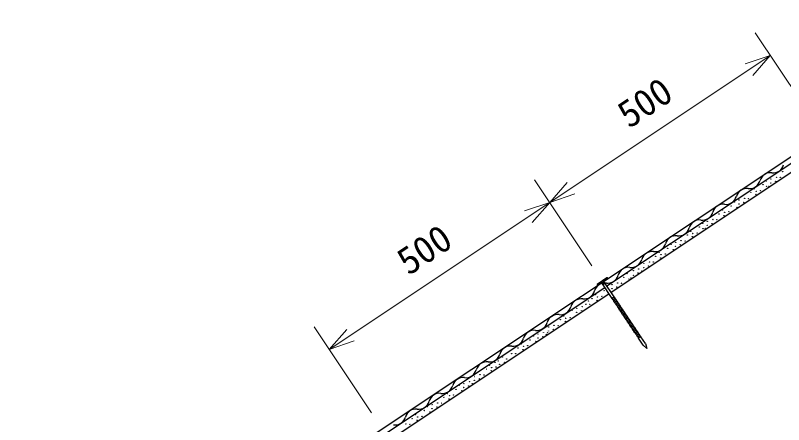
# Model space of a CAD drawing. Units: millimetres, scale not verified. Extents: x 200 to 8200, y 200 to 5825.
# Drawn here: x 1293 to 2742, y 3206 to 3978 of the extents above; entities that cross this region are included whole.
import ezdxf
from ezdxf.enums import TextEntityAlignment as Align

# ---------------------------------------------------------------- set-up
doc = ezdxf.new("R2010")
doc.units = ezdxf.units.MM
doc.header["$LTSCALE"] = 20
doc.layers.add('C-STR', color=7, linetype='Continuous', lineweight=25)
doc.layers.add('C-STR-DIM', color=1, linetype='Continuous', lineweight=13)
doc.styles.add('ＭＳ ゴシック', font='')
doc.styles.get('ＭＳ ゴシック').set_extended_font_data('MS Gothic')

msp = doc.modelspace()

# ---------------------------------------------------------------- linework, layer by layer
at = {"layer": 'C-STR'}
for p, q in [((3156.41, 3978.03), (766.75, 2384.93)), ((2408.83, 3467.59), (2820.7, 3742.16)), ((2829.02, 3729.68), (2417.15, 3455.1)), ((2408.95, 3482.73), (2390.65, 3470.52)), ((2410.34, 3480.65), (2392.03, 3468.44)), ((2410.62, 3482.03), (2410.34, 3482.45)), ((1992.81, 3190.24), (2404.67, 3464.81)), ((2390.65, 3468.72), (2390.37, 3469.14)), ((2418.52, 3444.04), (2399.11, 3473.16)), ((2405.9, 3472.88), (2400.91, 3469.55)), ((2403.41, 3471.22), (2401.19, 3474.54)), ((2422.68, 3446.81), (2403.27, 3475.93)), ((2412.99, 3452.33), (2001.13, 3177.76)), ((2423.1, 3447.09), (2418.1, 3443.76)), ((2418.8, 3443.62), (2418.1, 3443.76)), ((2420.18, 3441.54), (2418.8, 3443.62)), ((2424.76, 3444.59), (2419.77, 3441.26)), ((2420.46, 3441.12), (2419.77, 3441.26)), ((2421.85, 3439.04), (2420.46, 3441.12)), ((2426.43, 3442.09), (2421.43, 3438.77)), ((2422.13, 3438.63), (2421.43, 3438.77)), ((2423.51, 3436.55), (2422.13, 3438.63)), ((2422.96, 3446.39), (2423.1, 3447.09)), ((2424.35, 3444.31), (2422.96, 3446.39)), ((2428.09, 3439.6), (2423.1, 3436.27)), ((2423.79, 3436.13), (2423.1, 3436.27)), ((2425.18, 3434.05), (2423.79, 3436.13)), ((2424.62, 3443.9), (2424.76, 3444.59)), ((2426.01, 3441.82), (2424.62, 3443.9)), ((2429.75, 3437.1), (2424.76, 3433.77)), ((2426.29, 3441.4), (2426.43, 3442.09)), ((2427.67, 3439.32), (2426.29, 3441.4)), ((2427.95, 3438.91), (2428.09, 3439.6)), ((2429.34, 3436.83), (2427.95, 3438.91)), ((2429.61, 3436.41), (2429.75, 3437.1)), ((2431, 3434.33), (2429.61, 3436.41)), ((2425.45, 3433.64), (2424.76, 3433.77)), ((2426.84, 3431.56), (2425.45, 3433.64)), ((2431.42, 3434.61), (2426.43, 3431.28)), ((2427.12, 3431.14), (2426.43, 3431.28)), ((2428.51, 3429.06), (2427.12, 3431.14)), ((2433.08, 3432.11), (2428.09, 3428.78)), ((2428.78, 3428.64), (2428.09, 3428.78)), ((2430.17, 3426.56), (2428.78, 3428.64)), ((2434.75, 3429.61), (2429.75, 3426.29)), ((2430.45, 3426.15), (2429.75, 3426.29)), ((2431.83, 3424.07), (2430.45, 3426.15)), ((2431.28, 3433.91), (2431.42, 3434.61)), ((2432.67, 3431.83), (2431.28, 3433.91)), ((2436.41, 3427.12), (2431.42, 3423.79)), ((2432.11, 3423.65), (2431.42, 3423.79)), ((2433.5, 3421.57), (2432.11, 3423.65)), ((2432.94, 3431.42), (2433.08, 3432.11)), ((2434.33, 3429.34), (2432.94, 3431.42)), ((2438.07, 3424.62), (2433.08, 3421.29)), ((2433.78, 3421.15), (2433.08, 3421.29)), ((2435.16, 3419.07), (2433.78, 3421.15)), ((2434.61, 3428.92), (2434.75, 3429.61)), ((2435.99, 3426.84), (2434.61, 3428.92)), ((2439.74, 3422.13), (2434.75, 3418.8)), ((2436.27, 3426.42), (2436.41, 3427.12)), ((2437.66, 3424.34), (2436.27, 3426.42)), ((2437.94, 3423.93), (2438.07, 3424.62)), ((2439.32, 3421.85), (2437.94, 3423.93)), ((2439.6, 3421.43), (2439.74, 3422.13)), ((2440.99, 3419.35), (2439.6, 3421.43)), ((2435.44, 3418.66), (2434.75, 3418.8)), ((2436.83, 3416.58), (2435.44, 3418.66)), ((2441.4, 3419.63), (2436.41, 3416.3)), ((2437.1, 3416.16), (2436.41, 3416.3)), ((2438.49, 3414.08), (2437.1, 3416.16)), ((2443.07, 3417.13), (2438.07, 3413.81)), ((2438.77, 3413.67), (2438.07, 3413.81)), ((2440.15, 3411.59), (2438.77, 3413.67)), ((2444.73, 3414.64), (2439.74, 3411.31)), ((2440.43, 3411.17), (2439.74, 3411.31)), ((2441.82, 3409.09), (2440.43, 3411.17)), ((2441.26, 3418.94), (2441.4, 3419.63)), ((2442.65, 3416.86), (2441.26, 3418.94)), ((2446.39, 3412.14), (2441.4, 3408.81)), ((2442.1, 3408.67), (2441.4, 3408.81)), ((2443.48, 3406.59), (2442.1, 3408.67)), ((2442.93, 3416.44), (2443.07, 3417.13)), ((2444.31, 3414.36), (2442.93, 3416.44)), ((2448.06, 3409.64), (2443.07, 3406.32)), ((2443.76, 3406.18), (2443.07, 3406.32)), ((2445.15, 3404.1), (2443.76, 3406.18)), ((2444.59, 3413.94), (2444.73, 3414.64)), ((2445.98, 3411.86), (2444.59, 3413.94)), ((2449.72, 3407.15), (2444.73, 3403.82)), ((2446.26, 3411.45), (2446.39, 3412.14)), ((2447.64, 3409.37), (2446.26, 3411.45)), ((2447.92, 3408.95), (2448.06, 3409.64)), ((2449.31, 3406.87), (2447.92, 3408.95)), ((2449.58, 3406.46), (2449.72, 3407.15)), ((2450.97, 3404.38), (2449.58, 3406.46)), ((2445.42, 3403.68), (2444.73, 3403.82)), ((2446.81, 3401.6), (2445.42, 3403.68)), ((2451.39, 3404.65), (2446.39, 3401.32)), ((2447.09, 3401.19), (2446.39, 3401.32)), ((2448.47, 3399.11), (2447.09, 3401.19)), ((2453.05, 3402.16), (2448.06, 3398.83)), ((2448.75, 3398.69), (2448.06, 3398.83)), ((2450.14, 3396.61), (2448.75, 3398.69)), ((2454.71, 3399.66), (2449.72, 3396.33)), ((2450.42, 3396.19), (2449.72, 3396.33)), ((2451.8, 3394.11), (2450.42, 3396.19)), ((2451.25, 3403.96), (2451.39, 3404.65)), ((2452.63, 3401.88), (2451.25, 3403.96)), ((2456.38, 3397.16), (2451.39, 3393.84)), ((2452.08, 3393.7), (2451.39, 3393.84)), ((2453.47, 3391.62), (2452.08, 3393.7)), ((2452.91, 3401.46), (2453.05, 3402.16)), ((2454.3, 3399.38), (2452.91, 3401.46)), ((2458.04, 3394.67), (2453.05, 3391.34)), ((2454.58, 3398.97), (2454.71, 3399.66)), ((2455.96, 3396.89), (2454.58, 3398.97)), ((2459.71, 3392.17), (2454.71, 3388.84)), ((2456.24, 3396.47), (2456.38, 3397.16)), ((2457.63, 3394.39), (2456.24, 3396.47)), ((2457.9, 3393.97), (2458.04, 3394.67)), ((2459.29, 3391.89), (2457.9, 3393.97)), ((2459.57, 3391.48), (2459.71, 3392.17)), ((2453.74, 3391.2), (2453.05, 3391.34)), ((2455.13, 3389.12), (2453.74, 3391.2)), ((2455.41, 3388.7), (2454.71, 3388.84)), ((2456.8, 3386.62), (2455.41, 3388.7)), ((2461.37, 3389.68), (2456.38, 3386.35)), ((2457.07, 3386.21), (2456.38, 3386.35)), ((2458.46, 3384.13), (2457.07, 3386.21)), ((2463.04, 3387.18), (2458.04, 3383.85)), ((2458.74, 3383.71), (2458.04, 3383.85)), ((2460.12, 3381.63), (2458.74, 3383.71)), ((2460.96, 3389.4), (2459.57, 3391.48)), ((2464.7, 3384.68), (2459.71, 3381.36)), ((2460.4, 3381.22), (2459.71, 3381.36)), ((2461.79, 3379.14), (2460.4, 3381.22)), ((2461.23, 3388.98), (2461.37, 3389.68)), ((2462.62, 3386.9), (2461.23, 3388.98)), ((2466.36, 3382.19), (2461.37, 3378.86)), ((2462.06, 3378.72), (2461.37, 3378.86)), ((2463.45, 3376.64), (2462.06, 3378.72)), ((2462.9, 3386.49), (2463.04, 3387.18)), ((2464.28, 3384.41), (2462.9, 3386.49)), ((2468.03, 3379.69), (2463.04, 3376.36)), ((2464.56, 3383.99), (2464.7, 3384.68)), ((2465.95, 3381.91), (2464.56, 3383.99)), ((2469.69, 3377.19), (2464.7, 3373.87)), ((2466.22, 3381.49), (2466.36, 3382.19)), ((2467.61, 3379.41), (2466.22, 3381.49)), ((2467.89, 3379), (2468.03, 3379.69)), ((2469.28, 3376.92), (2467.89, 3379)), ((2469.55, 3376.5), (2469.69, 3377.19)), ((2463.73, 3376.22), (2463.04, 3376.36)), ((2465.12, 3374.14), (2463.73, 3376.22)), ((2465.39, 3373.73), (2464.7, 3373.87)), ((2466.78, 3371.65), (2465.39, 3373.73)), ((2471.36, 3374.7), (2466.36, 3371.37)), ((2467.06, 3371.23), (2466.36, 3371.37)), ((2468.44, 3369.15), (2467.06, 3371.23)), ((2473.02, 3372.2), (2468.03, 3368.87)), ((2468.72, 3368.74), (2468.03, 3368.87)), ((2477.17, 3356.06), (2468.72, 3368.74)), ((2470.94, 3374.42), (2469.55, 3376.5)), ((2471.22, 3374.01), (2471.36, 3374.7)), ((2472.6, 3371.93), (2471.22, 3374.01)), ((2472.88, 3371.51), (2473.02, 3372.2)), ((2481.33, 3358.83), (2472.88, 3371.51)), ((2477.17, 3356.06), (2484.39, 3349.74)), ((2481.33, 3358.83), (2484.39, 3349.74))]:
    msp.add_line(p, q, dxfattribs=at)
for centre in [(2740.26, 3683.24), (2718.1, 3669.4), (2728.52, 3672.71), (2735.96, 3672.33), (2703.09, 3658.46), (2709.37, 3665.77), (2709.83, 3655.39), (2714.02, 3655.73), (2717.95, 3661.98), (2726.98, 3664.97), (2680.35, 3643.3), (2686.63, 3650.61), (2689.81, 3640.19), (2690.68, 3646.27), (2698.8, 3647.56), (2649.46, 3625.83), (2658.19, 3629.46), (2667.07, 3625.03), (2668.61, 3632.77), (2676.06, 3632.4), (2626.72, 3610.67), (2643.18, 3618.52), (2654.11, 3615.79), (2658.04, 3622.04), (2620.44, 3603.36), (2629.9, 3600.26), (2630.77, 3606.33), (2638.89, 3607.62), (2589.55, 3585.89), (2598.13, 3582.11), (2598.28, 3589.53), (2607.16, 3585.1), (2608.7, 3592.83), (2616.15, 3592.46), (2566.81, 3570.73), (2570.86, 3566.39), (2578.98, 3567.68), (2583.27, 3578.58), (2590.02, 3575.52), (2594.2, 3575.85), (2548.79, 3552.89), (2556.24, 3552.52), (2560.53, 3563.42), (2570, 3560.32), (2523.37, 3538.64), (2529.65, 3545.95), (2538.23, 3542.17), (2538.38, 3549.59), (2547.26, 3545.16), (2500.63, 3523.48), (2506.91, 3530.79), (2510.96, 3526.45), (2519.07, 3527.74), (2534.29, 3535.92), (2478.47, 3509.65), (2488.89, 3512.95), (2496.33, 3512.58), (2510.09, 3520.38), (2458.5, 3496.34), (2468.92, 3499.64), (2474.39, 3495.98), (2478.32, 3502.23), (2487.35, 3505.22), (2440.72, 3483.54), (2447, 3490.86), (2450.18, 3480.44), (2454.42, 3482.67), (2459.17, 3487.8), (2467.38, 3491.91), (2418.56, 3469.71), (2427.44, 3465.28), (2428.98, 3473.01), (2436.43, 3472.64), (2387.09, 3450.92), (2403.55, 3458.77), (2418.41, 3462.29), (2374.16, 3439.17), (2380.81, 3443.61), (2390.27, 3440.5), (2391.14, 3446.57), (2399.26, 3447.86), (2343.27, 3421.7), (2352, 3425.33), (2360.88, 3420.91), (2362.41, 3428.64), (2369.07, 3433.08), (2376.52, 3432.7), (2327.18, 3410.98), (2331.23, 3406.64), (2339.35, 3407.93), (2351.85, 3417.92), (2309.16, 3393.14), (2316.61, 3392.77), (2320.9, 3403.67), (2330.36, 3400.56), (2289.19, 3379.82), (2296.64, 3379.45), (2298.6, 3382.41), (2298.75, 3389.83), (2307.62, 3385.4), (2263.77, 3365.58), (2270.05, 3372.89), (2274.69, 3362.85), (2278.63, 3369.1), (2278.78, 3376.52), (2287.66, 3372.09), (2294.66, 3376.16), (2241.03, 3350.42), (2247.31, 3357.73), (2251.36, 3353.38), (2259.47, 3354.67), (2229.29, 3339.89), (2236.73, 3339.51), (2250.49, 3347.31), (2197.74, 3323.43), (2203.86, 3325.64), (2206.32, 3319.64), (2211.31, 3333.39), (2215.95, 3323.35), (2219.89, 3329.61), (2181.12, 3310.48), (2187.4, 3317.79), (2190.58, 3307.37), (2191.45, 3313.45), (2199.57, 3314.74), (2202.39, 3313.39), (2158.96, 3296.64), (2167.84, 3292.21), (2169.38, 3299.95), (2176.83, 3299.58), (2130.26, 3279.7), (2138.84, 3275.91), (2138.99, 3283.33), (2147.87, 3278.9), (2149.41, 3286.63), (2154.88, 3282.97), (2158.81, 3289.23), (2107.52, 3264.54), (2119.69, 3261.48), (2123.98, 3272.39), (2134.91, 3269.66), (2089.5, 3246.7), (2101.24, 3257.23), (2110.7, 3254.12), (2111.57, 3260.19), (2064.07, 3232.45), (2070.35, 3239.76), (2078.94, 3235.97), (2079.08, 3243.39), (2087.96, 3238.96), (2096.95, 3246.32), (2047.61, 3224.6), (2051.66, 3220.26), (2059.78, 3221.55), (2075, 3229.72), (2029.59, 3206.76), (2037.04, 3206.39), (2041.33, 3217.29), (2050.8, 3214.19)]:
    msp.add_circle(centre, 0.3, dxfattribs=at)
for centre, radius, start, end in [((2722.55, 3701.21), 20.38, 262.57791, 344.80209), ((2717.29, 3660.79), 20.38, 82.57791, 164.80209), ((2677.95, 3671.47), 20.38, 262.57791, 344.80209), ((2672.69, 3631.06), 20.38, 82.57791, 164.80209), ((2633.36, 3641.74), 20.38, 262.57791, 344.80209), ((2628.09, 3601.32), 20.38, 82.57791, 164.80209), ((2588.76, 3612.01), 20.38, 262.57791, 344.80209), ((2583.49, 3571.59), 20.38, 82.57791, 164.80209), ((2544.16, 3582.28), 20.38, 262.57791, 344.80209), ((2538.9, 3541.86), 20.38, 82.57791, 164.80209), ((2499.56, 3552.55), 20.38, 262.57791, 344.80209), ((2494.3, 3512.13), 20.38, 82.57791, 164.80209), ((2454.97, 3522.81), 20.38, 262.57791, 344.80209), ((2449.7, 3482.4), 20.38, 82.57791, 164.80209), ((2410.37, 3493.08), 20.38, 262.57791, 344.80209), ((2409.51, 3481.89), 1, 33.69, 123.69), ((2409.78, 3481.48), 1, 303.69, 33.69), ((2405.1, 3452.67), 20.38, 105.45095, 164.80209), ((2391.2, 3469.69), 1, 123.69, 213.69), ((2391.48, 3469.28), 1, 213.69, 303.69), ((2405.1, 3452.67), 20.38, 82.57791, 89.74956), ((2409.83, 3466.08), 0.3, 304.55374, 122.82626), ((2365.77, 3463.35), 20.38, 262.57791, 344.80209), ((2360.5, 3422.93), 20.38, 82.57791, 164.80209), ((2321.17, 3433.62), 20.38, 262.57791, 344.80209), ((2315.91, 3393.2), 20.38, 82.57791, 164.80209), ((2276.57, 3403.89), 20.38, 262.57791, 344.80209), ((2271.31, 3363.47), 20.38, 82.57791, 164.80209), ((2231.98, 3374.15), 20.38, 262.57791, 344.80209), ((2226.71, 3333.74), 20.38, 82.57791, 164.80209), ((2187.38, 3344.42), 20.38, 262.57791, 344.80209), ((2182.11, 3304.01), 20.38, 82.57791, 164.80209), ((2142.78, 3314.69), 20.38, 262.57791, 344.80209), ((2137.51, 3274.27), 20.38, 82.57791, 164.80209), ((2098.18, 3284.96), 20.38, 262.57791, 344.80209), ((2092.92, 3244.54), 20.38, 82.57791, 164.80209), ((2053.58, 3255.23), 20.38, 262.57791, 344.80209), ((2048.32, 3214.81), 20.38, 82.57791, 164.80209), ((2008.99, 3225.5), 20.38, 262.57791, 344.80209)]:
    msp.add_arc(centre, radius, start, end, dxfattribs=at)
at = {"layer": 'C-STR-DIM'}
for p, q in [((2796.46, 3783.03), (2688.29, 3945.28)), ((2300.85, 3625.06), (2716.87, 3902.41)), ((2716.87, 3902.41), (2669.51, 3886.38)), ((2716.87, 3902.41), (2683.86, 3864.85)), ((2380.43, 3505.68), (2272.26, 3667.93)), ((2300.85, 3625.06), (2333.85, 3662.61)), ((2300.85, 3625.06), (2348.21, 3641.08)), ((1884.82, 3347.71), (2300.85, 3625.06)), ((2300.85, 3625.06), (2253.48, 3609.03)), ((2300.85, 3625.06), (2267.84, 3587.5)), ((1964.41, 3228.33), (1856.24, 3390.58)), ((1884.82, 3347.71), (1917.83, 3385.26)), ((1884.82, 3347.71), (1932.18, 3363.73))]:
    msp.add_line(p, q, dxfattribs=at)

# ---------------------------------------------------------------- texts
at = {"layer": 'C-STR-DIM', "color": 7, "style": 'ＭＳ ゴシック'}
for p in [(2459.32, 3750.51), (2043.3, 3473.16)]:
    msp.add_text('500', height=51.32, rotation=33.69, dxfattribs=at).set_placement(p, align=Align.BOTTOM_LEFT)

doc.saveas('drawing.dxf')
